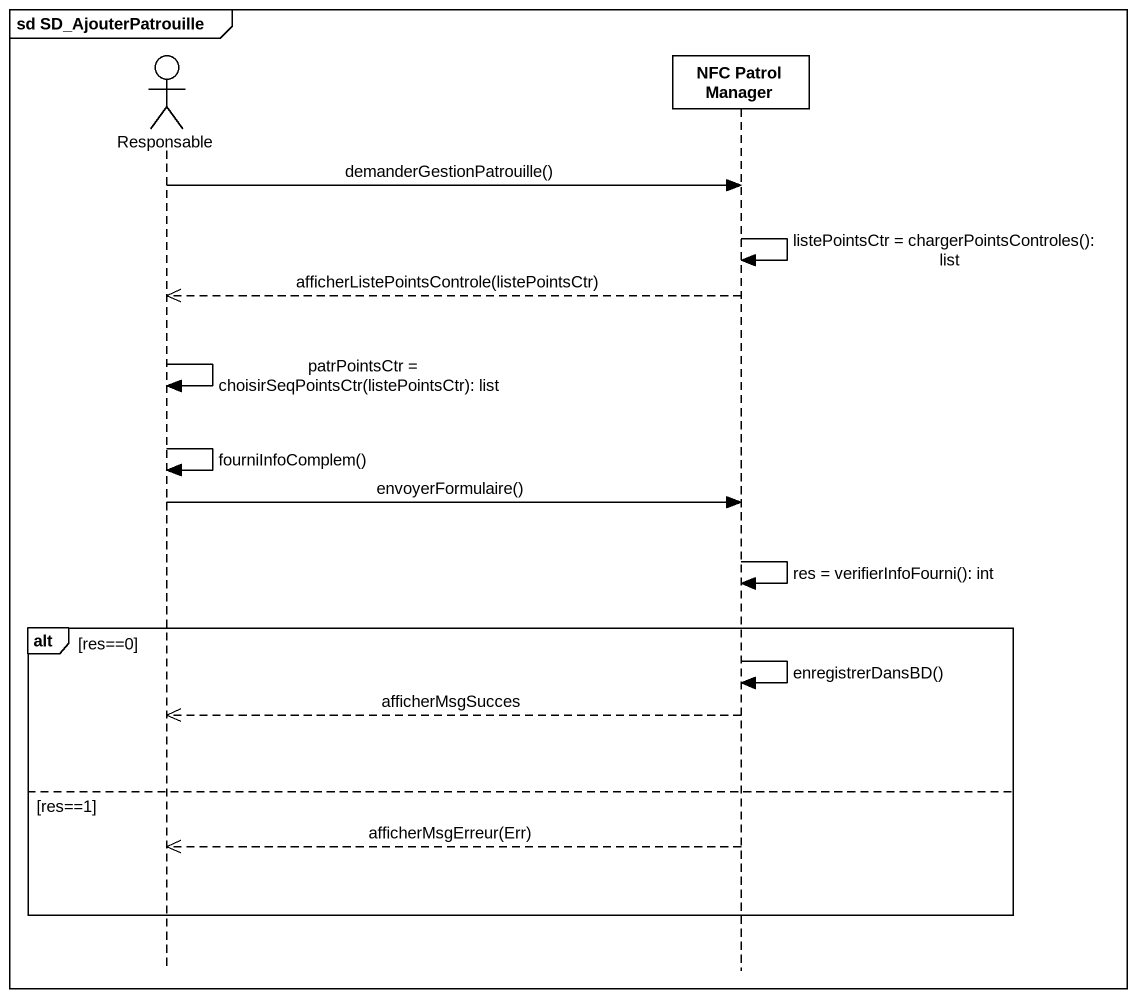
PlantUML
@startuml
mainframe sd SD_AjouterPatrouille
hide footbox
actor Responsable #FFFFFF
participant "NFC Patrol Manager" as NFC_Patrol_Manager #FFFFFF

Responsable -> NFC_Patrol_Manager : demanderGestionPatrouille()
NFC_Patrol_Manager -> NFC_Patrol_Manager : listePointsCtr = chargerPointsControles(): list
NFC_Patrol_Manager -->> Responsable : afficherListePointsControle(listePointsCtr)
Responsable -> Responsable : patrPointsCtr = choisirSeqPointsCtr(listePointsCtr): list
Responsable -> Responsable : fourniInfoComplem()
Responsable -> NFC_Patrol_Manager : envoyerFormulaire()
NFC_Patrol_Manager -> NFC_Patrol_Manager : res = verifierInfoFourni(): int
alt res==0
  NFC_Patrol_Manager -> NFC_Patrol_Manager : enregistrerDansBD()
  NFC_Patrol_Manager -->> Responsable : afficherMsgSucces
else res==1
  NFC_Patrol_Manager -->> Responsable : afficherMsgErreur(Err)
end
@enduml
